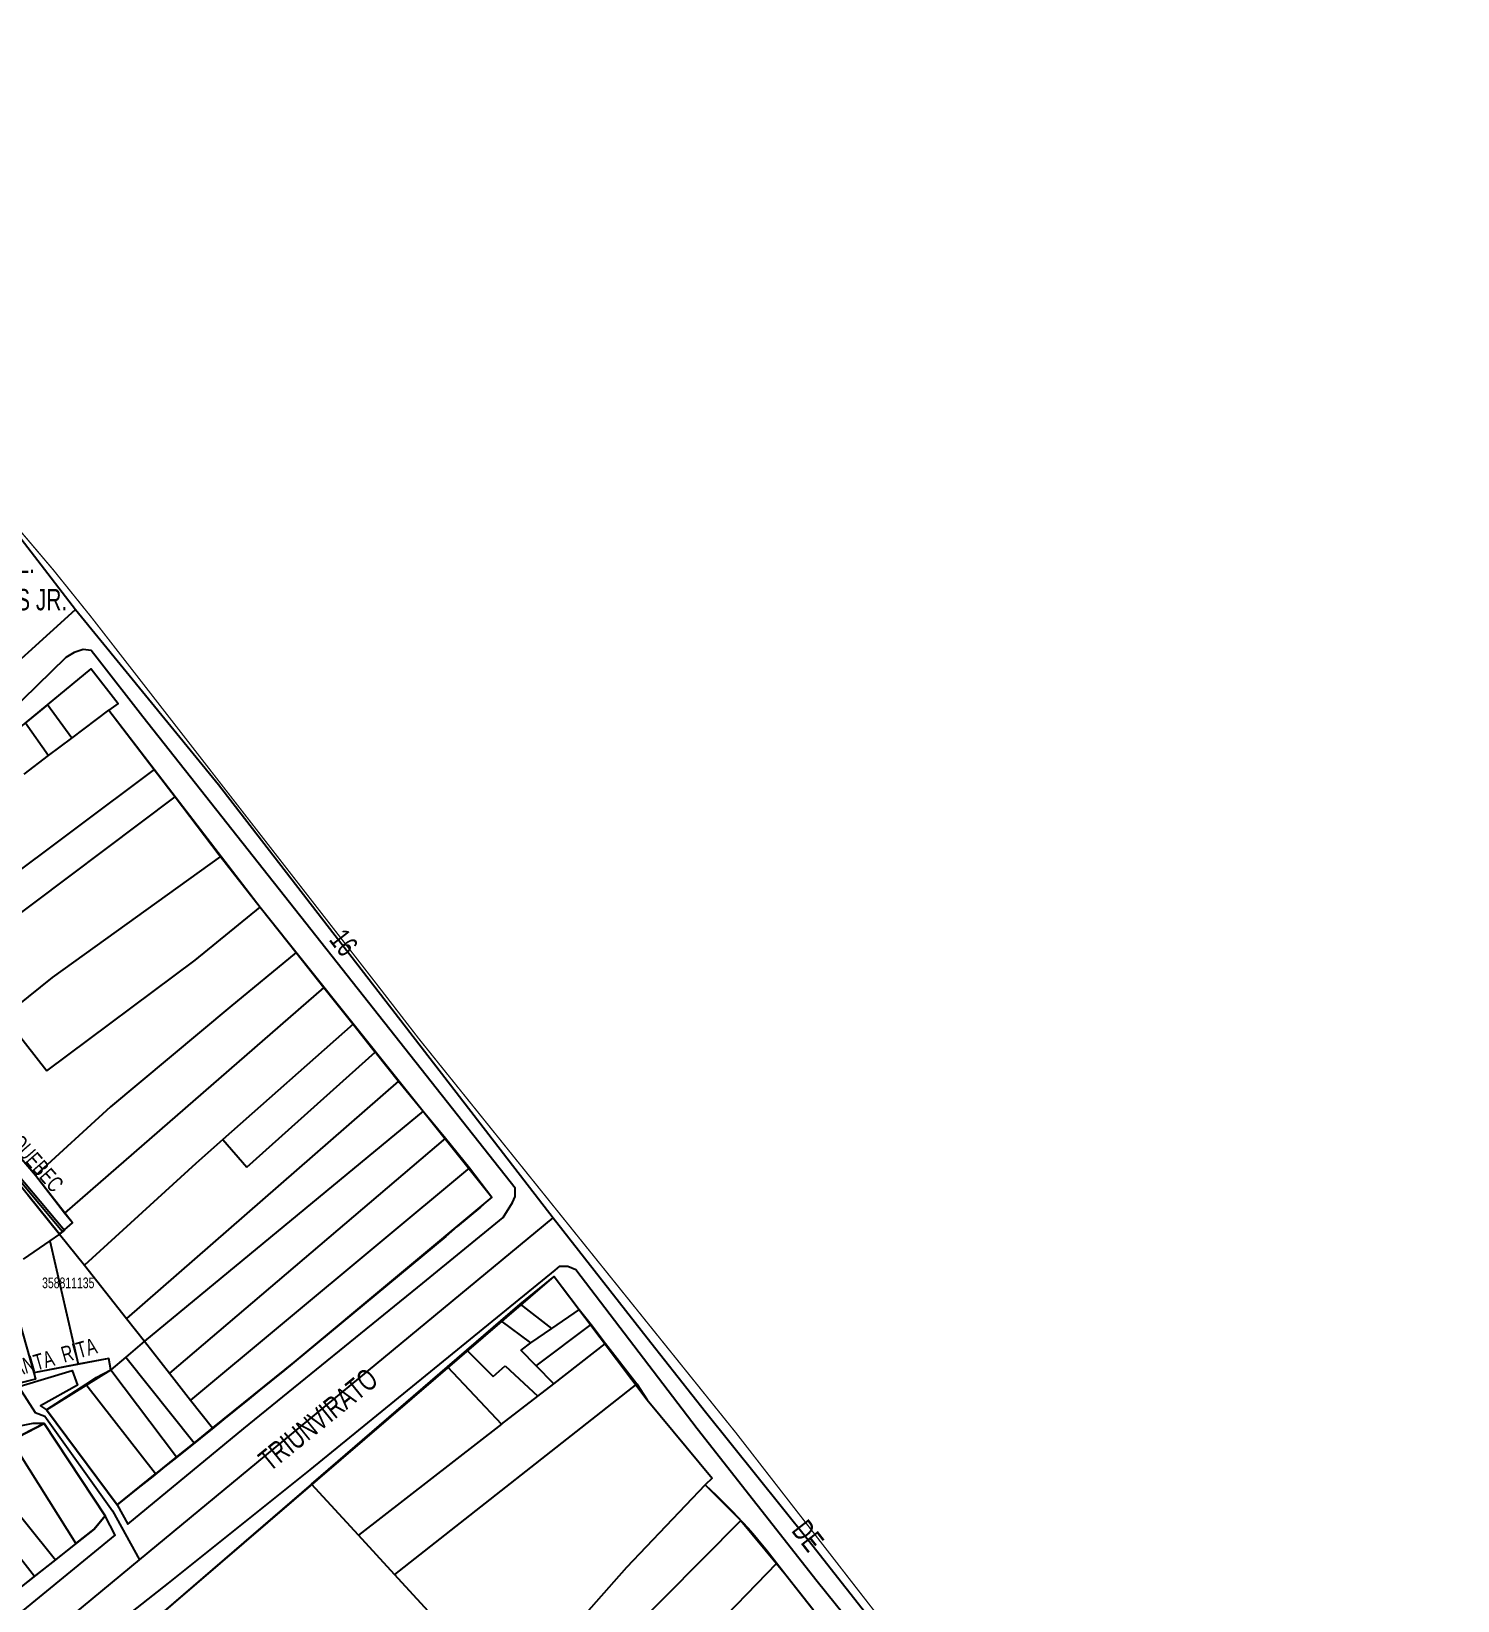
# Model space of a CAD drawing. Extents: x 199219 to 200475, y 4837288 to 4839440.
# Drawn here: x 200207.8 to 200474.8, y 4838419.3 to 4838713 of the extents above; entities that cross this region are included whole.
import ezdxf

# ---------------------------------------------------------------- set-up
doc = ezdxf.new("R2010")
doc.units = 0
doc.header["$LTSCALE"] = 3
doc.header["$MEASUREMENT"] = 0
for name, color, linetype in [('CD_MALHA_LOTES', 40, 'CONTINUOUS'), ('CD_TXT_QUADRA', 7, 'CONTINUOUS'), ('LM-LIM-SETOR-FISCAL', 7, 'CONTINUOUS'), ('RU-QUADRAS', 210, 'CONTINUOUS'), ('RU-TXT-PRACA-JD', 7, 'CONTINUOUS'), ('SV-EIXO-RUA-PAV', 20, 'CONTINUOUS'), ('SV-RUA-PAVIM-S-GUIA-C-GUIA', 7, 'CONTINUOUS'), ('SV-TXT-RUA-PAV-S-GUIA-C-GUIA', 7, 'CONTINUOUS'), ('SV-VIAS-EM-CONSTR', 7, 'CONTINUOUS')]:
    doc.layers.add(name, color=color, linetype=linetype)
doc.styles.add('3588-11-2D_TXT$0$ARIAL', font='ARIAL.TTF')
doc.styles.add('ARIAL', font='ARIAL.TTF')
doc.linetypes.add('Limite', pattern='A,20,-3,[130,ltypeshp.shx,S=6.35,R=0,X=0,Y=0],-3,20', length=46)

msp = doc.modelspace()

# ---------------------------------------------------------------- linework, layer by layer
at = {"layer": 'CD_MALHA_LOTES', "linetype": 'Continuous'}
for p, q in [((200210.88, 4838586.96), (200219.06, 4838593.69)), ((200219.06, 4838593.69), (200224.08, 4838587.18)), ((200210.88, 4838586.96), (200206.77, 4838583.58)), ((200215.41, 4838580.69), (200210.88, 4838586.96)), ((200215.41, 4838580.69), (200222.32, 4838585.92)), ((200224.08, 4838587.18), (200222.32, 4838585.92)), ((200222.32, 4838585.92), (200230.85, 4838574.82)), ((200206.77, 4838583.58), (200211.07, 4838577.42)), ((200211.07, 4838577.42), (200215.41, 4838580.69)), ((200206.48, 4838573.96), (200211.07, 4838577.42)), ((200230.85, 4838574.82), (200197.67, 4838550.05)), ((200230.85, 4838574.82), (200234.78, 4838569.71)), ((200201.66, 4838544.9), (200234.78, 4838569.71)), ((200234.78, 4838569.71), (200243.02, 4838558.85)), ((200243.25, 4838558.56), (200211.75, 4838535.92)), ((200243.02, 4838558.85), (200243.25, 4838558.56)), ((200243.25, 4838558.56), (200250.69, 4838549.08)), ((200238.53, 4838539.15), (200250.69, 4838549.08)), ((200250.69, 4838549.08), (200257.44, 4838540.57)), ((200257.44, 4838540.57), (200245.01, 4838530.35)), ((200257.44, 4838540.57), (200262.61, 4838534.06)), ((200210.74, 4838518.42), (200238.53, 4838539.15)), ((200211.75, 4838535.92), (200202.75, 4838528.65)), ((200262.61, 4838534.06), (200214.05, 4838491.78)), ((200262.61, 4838534.06), (200268.1, 4838527.14)), ((200245.01, 4838530.35), (200222.65, 4838511.7)), ((200202.75, 4838528.65), (200210.74, 4838518.42)), ((200268.1, 4838527.14), (200243.69, 4838505.58)), ((200268.1, 4838527.14), (200272.22, 4838521.94)), ((200248.19, 4838500.42), (200272.22, 4838521.94)), ((200272.22, 4838521.94), (200272.43, 4838521.68)), ((200272.43, 4838521.68), (200276.6, 4838516.5)), ((200208.59, 4838498.84), (200191.24, 4838519.36)), ((200276.6, 4838516.5), (200225.63, 4838472.1)), ((200276.6, 4838516.5), (200281.19, 4838510.9)), ((200222.65, 4838511.7), (200208.59, 4838498.84)), ((200281.19, 4838510.9), (200229, 4838467.81)), ((200281.19, 4838510.9), (200285.37, 4838505.8)), ((200285.37, 4838505.8), (200233.68, 4838461.86)), ((200243.69, 4838505.58), (200238.64, 4838501.12)), ((200243.69, 4838505.58), (200248.19, 4838500.42)), ((200285.37, 4838505.8), (200289.88, 4838500.28)), ((200238.64, 4838501.12), (200217.78, 4838482.07)), ((200289.88, 4838500.28), (200237.66, 4838456.81)), ((200289.88, 4838500.28), (200294.07, 4838494.78)), ((200214.05, 4838491.78), (200208.59, 4838498.84)), ((200207.19, 4838495.21), (200213.13, 4838487.84)), ((200294.07, 4838494.78), (200257.23, 4838464.07)), ((200215.57, 4838489.98), (200214.05, 4838491.78)), ((200213.13, 4838487.84), (200211.32, 4838486.61)), ((200213.13, 4838487.84), (200215.57, 4838489.98)), ((200213.13, 4838487.84), (200217.78, 4838482.07)), ((200211.32, 4838486.61), (200206.28, 4838483.18)), ((200211.32, 4838486.61), (200216.6, 4838463.51)), ((200217.78, 4838482.07), (200225.63, 4838472.1)), ((200202.94, 4838480.91), (200208.29, 4838461.89)), ((200299.36, 4838474.79), (200305.7, 4838479.95)), ((200305.7, 4838479.95), (200310.42, 4838473.79)), ((200295.7, 4838471.63), (200299.36, 4838474.79)), ((200299.36, 4838474.79), (200305.22, 4838470.23)), ((200310.42, 4838473.79), (200305.22, 4838470.23)), ((200310.42, 4838473.79), (200312.61, 4838470.94)), ((200225.63, 4838472.1), (200229, 4838467.81)), ((200289.37, 4838466.18), (200295.7, 4838471.63)), ((200295.7, 4838471.63), (200301.28, 4838467.53)), ((200305.22, 4838470.23), (200301.28, 4838467.53)), ((200302.36, 4838463.2), (200312.61, 4838470.94)), ((200312.61, 4838470.94), (200315.31, 4838467.39)), ((200229, 4838467.81), (200225.54, 4838464.87)), ((200229, 4838467.81), (200233.68, 4838461.86)), ((200301.28, 4838467.53), (200299.48, 4838466.15)), ((200305.62, 4838459.87), (200315.31, 4838467.39)), ((200315.31, 4838467.39), (200321.17, 4838459.86)), ((200222.33, 4838464.62), (200216.6, 4838463.51)), ((200222.74, 4838462.49), (200222.33, 4838464.62)), ((200225.54, 4838464.87), (200222.74, 4838462.49)), ((200225.54, 4838464.87), (200238.33, 4838448.84)), ((200285.76, 4838463.06), (200289.37, 4838466.18)), ((200289.37, 4838466.18), (200294.32, 4838461.23)), ((200302.36, 4838463.2), (200299.48, 4838466.15)), ((200216.6, 4838463.51), (200208.29, 4838461.89)), ((200208.29, 4838461.89), (200208.62, 4838460.71)), ((200219.98, 4838461.04), (200222.74, 4838462.49)), ((200222.74, 4838462.49), (200235.03, 4838446.19)), ((200233.68, 4838461.86), (200237.66, 4838456.81)), ((200257.23, 4838464.07), (200241.75, 4838451.6)), ((200260.28, 4838441.1), (200285.76, 4838463.06)), ((200285.76, 4838463.06), (200295.88, 4838452.31)), ((200294.32, 4838461.23), (200296.54, 4838463.21)), ((200296.54, 4838463.21), (200302.66, 4838457.57)), ((200305.62, 4838459.87), (200302.36, 4838463.2)), ((200208.62, 4838460.71), (200203.23, 4838459.37)), ((200218.01, 4838459.75), (200210.65, 4838454.96)), ((200218.01, 4838459.75), (200219.98, 4838461.04)), ((200231.06, 4838442.99), (200218.01, 4838459.75)), ((200321.17, 4838459.86), (200275.84, 4838424.17)), ((200302.66, 4838457.57), (200305.62, 4838459.87)), ((200321.17, 4838459.86), (200323.1, 4838456.84)), ((200237.66, 4838456.81), (200241.75, 4838451.6)), ((200295.88, 4838452.31), (200302.66, 4838457.57)), ((200323.1, 4838456.84), (200335.27, 4838442.21)), ((200210.65, 4838454.96), (200223.91, 4838437.23)), ((200210.23, 4838452.41), (200204.05, 4838449.24)), ((200221.64, 4838435.17), (200210.23, 4838452.41)), ((200241.75, 4838451.6), (200238.33, 4838448.84)), ((200295.88, 4838452.31), (200269.1, 4838431.51)), ((200195.81, 4838447.5), (200212.36, 4838426.94)), ((200204.05, 4838449.24), (200216.18, 4838429.95)), ((200238.33, 4838448.84), (200235.03, 4838446.19)), ((200192.22, 4838444.61), (200208.45, 4838423.86)), ((200235.03, 4838446.19), (200231.06, 4838442.99)), ((200260.28, 4838441.1), (200203.36, 4838392.03)), ((200223.91, 4838437.23), (200231.06, 4838442.99)), ((200269.1, 4838431.51), (200260.28, 4838441.1)), ((200333.99, 4838440.92), (200319.28, 4838425.49)), ((200335.27, 4838442.21), (200333.99, 4838440.92)), ((200333.99, 4838440.92), (200340.68, 4838434.27)), ((200219.62, 4838432.66), (200221.64, 4838435.17)), ((200216.18, 4838429.95), (200219.62, 4838432.66)), ((200287.26, 4838380.56), (200340.68, 4838434.27)), ((200340.68, 4838434.27), (200347.31, 4838426.21)), ((200216.18, 4838429.95), (200212.36, 4838426.94)), ((200275.84, 4838424.17), (200269.1, 4838431.51)), ((200212.36, 4838426.94), (200208.45, 4838423.86)), ((200347.31, 4838426.21), (200325.48, 4838403.71)), ((200347.31, 4838426.21), (200349.05, 4838424.1)), ((200208.45, 4838423.86), (200204.75, 4838420.94)), ((200297.1, 4838401.04), (200275.84, 4838424.17)), ((200319.28, 4838425.49), (200304.75, 4838409.1)), ((200349.05, 4838424.1), (200354.2, 4838417.62))]:
    msp.add_line(p, q, dxfattribs=at)
at = {"layer": 'LM-LIM-SETOR-FISCAL', "linetype": 'Limite', "ltscale": 0.1, "const_width": 0.25}
msp.add_lwpolyline([(200120.409508, 4838727.259673), (200147.895711, 4838694.217748), (200187.037505, 4838641.556438), (200211.927777, 4838612.208207), (200219.004395, 4838603.413883), (200272.711944, 4838534.36132), (200280.384451, 4838524.432193), (200339.740351, 4838450.679692), (200424.808112, 4838341.194673), (200451.887549, 4838306.44273), (200474.676248, 4838277.458958), (200458.633748, 4838261.81904), (200449.055245, 4838253.677312), (200440.913518, 4838245.535585), (200429.419314, 4838234.999232), (200367.240616, 4838178.422546), (200333.560081, 4838146.987381), (200278.174313, 4838096.09235), (200231.021564, 4838053.43034), (200112.765464, 4837943.407259)], dxfattribs=at)
at = {"layer": 'RU-QUADRAS', "color": 6, "linetype": 'Continuous'}
msp.add_lwpolyline([(200175.51, 4838557.86), (200219.06, 4838593.69), (200224.08, 4838587.18), (200222.32, 4838585.92), (200250.69, 4838549.08), (200294.07, 4838494.78, -0.0083998812), (200223.91, 4838437.23), (200210.65, 4838454.96), (200222.74, 4838462.49), (200222.33, 4838464.62), (200208.29, 4838461.89), (200208.62, 4838460.71), (200197.9, 4838458.04)], format="xyb", dxfattribs=at)
for points in [[(200201.47, 4838502.29), (200213.13, 4838487.84), (200215.57, 4838489.98), (200208.59, 4838498.84), (200164.89, 4838550.04)], [(200203.86, 4838449.14), (200210.23, 4838452.41), (200221.64, 4838435.17), (200219.62, 4838432.66), (200182.42, 4838403.35)]]:
    msp.add_lwpolyline(points, dxfattribs=at)
msp.add_lwpolyline([(200203.36, 4838392.03), (200305.7, 4838479.95), (200323.1, 4838456.84), (200335.27, 4838442.21), (200333.99, 4838440.92, -0.0499327051), (200349.05, 4838424.1), (200376.21, 4838389.55), (200375.79, 4838387.48), (200331.1, 4838336.78), (200295.19, 4838365.6), (200292.03, 4838362.34), (200326.69, 4838331.85), (200301.15, 4838303.32), (200299.1, 4838303.53, -0.0120168113), (200247.67, 4838345.72), (200252.52, 4838351.22), (200211.85, 4838385.51)], format="xyb", close=True, dxfattribs=at)
at = {"layer": 'SV-EIXO-RUA-PAV'}
for points in [[(200105.52, 4838745.75), (200114.26, 4838734.96), (200127.17, 4838716.38), (200159.92, 4838676.4), (200200.69, 4838624.76), (200216.12, 4838604.77), (200242.88, 4838572.02), (200275.94, 4838529.21), (200305.54, 4838490.95), (200323.78, 4838467.57), (200334.03, 4838454.59), (200353.24, 4838430.66), (200375.27, 4838402.64), (200384.71, 4838390.12), (200402.98, 4838368.95), (200420.46, 4838346.12), (200440.92, 4838319.99), (200474.29, 4838276.22), (200474.47125, 4838276.017879)], [(200000, 4838446.10376), (200029.76, 4838467.67), (200079.94, 4838502.61), (200094.19, 4838512.74), (200096.96, 4838514.71), (200133.93, 4838541.42), (200155.48, 4838557.18), (200197.76, 4838588.18), (200216.12, 4838604.77)], [(200213.65, 4838488.3), (200205.42, 4838498.16), (200200.09, 4838504.45), (200194.97, 4838510.84), (200186.84, 4838519.83), (200166.16, 4838544.79), (200155.48, 4838557.18)], [(200185.72, 4838391.89), (200228.1, 4838426.93), (200305.54, 4838490.95)], [(200205.41, 4838459.34), (200208.55, 4838454.48), (200210.38, 4838453.79), (200223.05, 4838436.08), (200228.1, 4838426.93)]]:
    msp.add_lwpolyline(points, dxfattribs=at)
at = {"layer": 'SV-RUA-PAVIM-S-GUIA-C-GUIA'}
for points in [[(200201.1, 4838458.05), (200215.47, 4838462.35), (200216.45, 4838459.63), (200209.57, 4838455.72), (200210.65, 4838454.96), (200223.91, 4838437.23), (200225.88, 4838433.61), (200247.63, 4838451.49), (200281.1, 4838478.68), (200296.18, 4838490.99), (200297.88, 4838493.77), (200298.44, 4838494.92), (200298.42, 4838496.47), (200228.68, 4838584.67), (200220.17, 4838595.69), (200219.01, 4838597.12), (200217.56, 4838597.31), (200215.83, 4838596.7), (200214.3, 4838595.76), (200200.74, 4838582.64)], [(200202.02, 4838502.99), (200214.04, 4838488.64), (200213.13, 4838487.84), (200207.19, 4838495.21)], [(200199.41, 4838395.77), (200233.51, 4838422.55), (200260.04, 4838443.77), (200305.9, 4838481.13), (200306.75, 4838481.87), (200308.3, 4838481.86), (200309.75, 4838481.28), (200332.48, 4838451.51), (200354.94, 4838422.93), (200376.99, 4838395.6)], [(200187.54, 4838402.11), (200223.52, 4838431.53), (200221.64, 4838435.17), (200210.23, 4838452.41), (200208.11, 4838452.41), (200204.34, 4838451.66)]]:
    msp.add_lwpolyline(points, dxfattribs=at)

# ---------------------------------------------------------------- texts
at = {"layer": 'CD_TXT_QUADRA', "linetype": 'Continuous', "style": 'ARIAL', "width": 0.7}
msp.add_text('358811135', height=2, dxfattribs=at).set_placement((200209.85, 4838477.75))
at = {"layer": 'RU-TXT-PRACA-JD', "style": '3588-11-2D_TXT$0$ARIAL', "width": 0.7}
for s, p in [('PÇA. TEN.  CEL.', (200178.483556, 4838611.607313)), ('FERNANDES JR.', (200183.474559, 4838604.62467))]:
    msp.add_text(s, height=4, dxfattribs=at).set_placement(p)
at = {"layer": 'SV-TXT-RUA-PAV-S-GUIA-C-GUIA', "style": 'ARIAL', "width": 0.7}
for s, height, rotation, p in [('AL.                                                QUEBEC', 3, 311, (200175.14, 4838537.66)), ('VL. SANTA  RITA', 3, 16, (200197.97, 4838459.2)), ('RUA                                          TRIUNVIRATO', 4, 39, (200210.6, 4838409.4))]:
    msp.add_text(s, height=height, rotation=rotation, dxfattribs=at).set_placement(p)
at = {"layer": 'SV-VIAS-EM-CONSTR', "style": 'ARIAL', "width": 0.7}
for s, p in [('16', (200263.414103, 4838542.93548)), ('DE', (200349.981024, 4838432.331511))]:
    msp.add_text(s, height=4, rotation=308, dxfattribs=at).set_placement(p)

doc.saveas('drawing.dxf')
